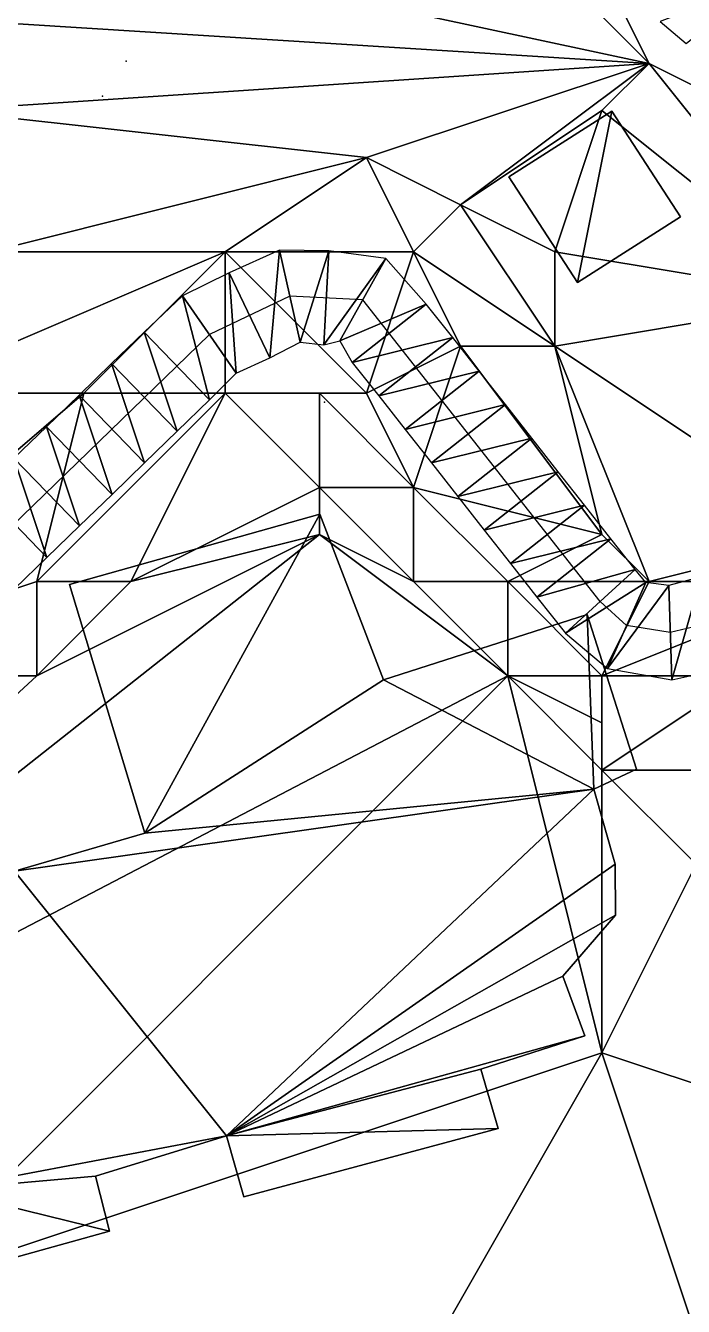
# Model space of a CAD drawing. Header units: metres. Extents: x -1103 to 901, y -902 to 905.
# Drawn here: x -180.5 to -152.5, y 165.2 to 219.6 of the extents above; entities that cross this region are included whole.
import ezdxf

# ---------------------------------------------------------------- set-up
doc = ezdxf.new("R2010")
doc.units = ezdxf.units.M
for name, color, linetype in [('OSM_BUILDING_FOOTPRINTS', 7, 'CONTINUOUS'), ('OSM_BUILDING_ROOFS', 1, 'CONTINUOUS'), ('OSM_BUILDING_WALLS', 8, 'CONTINUOUS'), ('OSM_ROAD_AXES', 2, 'CONTINUOUS'), ('OSM_ROAD_SURFACE', 9, 'CONTINUOUS'), ('OSM_TERRAIN', 3, 'CONTINUOUS'), ('OSM_TREES', 3, 'CONTINUOUS')]:
    doc.layers.add(name, color=color, linetype=linetype)

msp = doc.modelspace()

# ---------------------------------------------------------------- linework, layer by layer
at = {"layer": 'OSM_BUILDING_FOOTPRINTS'}
msp.add_polyline3d([(-159.948, 213.184, 17.274), (-155.582, 215.971, 17.274), (-152.664, 211.481, 17.274), (-157.03, 208.694, 17.274), (-159.948, 213.184, 17.274)], close=True, dxfattribs=at)
msp.add_polyline3d([(-180.95, 183.712, 14.104), (-175.412, 185.326, 14.104), (-178.607, 195.877, 14.104), (-178.607, 195.877, 14.104), (-167.984, 198.863, 14.104), (-165.276, 191.829, 14.104), (-156.632, 194.605, 14.104), (-154.532, 188.036, 14.104), (-156.344, 187.184, 14.104), (-155.438, 183.999, 14.104), (-155.427, 181.832, 14.104), (-157.66, 179.255, 14.104), (-156.731, 176.722, 14.104), (-161.142, 175.296, 14.104), (-160.401, 172.785, 14.104), (-171.212, 169.877, 14.104), (-171.941, 172.465, 14.104), (-177.501, 170.762, 14.104), (-176.904, 168.417, 14.104), (-183.083, 166.714, 14.104)], dxfattribs=at)
at = {"layer": 'OSM_BUILDING_ROOFS'}
for points in [[(-155.582, 215.971, 27.274), (-159.948, 213.184, 27.274), (-157.03, 208.694, 27.274)], [(-155.582, 215.971, 27.274), (-157.03, 208.694, 27.274), (-152.664, 211.481, 27.274)], [(-167.984, 198.863, 19.304), (-178.607, 195.877, 19.304), (-175.412, 185.326, 19.304)], [(-165.276, 191.829, 19.304), (-167.984, 198.863, 19.304), (-175.412, 185.326, 19.304)], [(-156.344, 187.184, 19.304), (-156.632, 194.605, 19.304), (-165.276, 191.829, 19.304)], [(-156.344, 187.184, 19.304), (-154.532, 188.036, 19.304), (-156.632, 194.605, 19.304)], [(-156.344, 187.184, 19.304), (-165.276, 191.829, 19.304), (-175.412, 185.326, 19.304)], [(-180.95, 183.712, 19.304), (-171.941, 172.465, 19.304), (-156.344, 187.184, 19.304)], [(-156.344, 187.184, 19.304), (-175.412, 185.326, 19.304), (-180.95, 183.712, 19.304)], [(-171.941, 172.465, 19.304), (-155.438, 183.999, 19.304), (-156.344, 187.184, 19.304)], [(-171.941, 172.465, 19.304), (-155.427, 181.832, 19.304), (-155.438, 183.999, 19.304)], [(-180.95, 183.712, 19.304), (-184.056, 170.175, 19.304), (-171.941, 172.465, 19.304)], [(-171.941, 172.465, 19.304), (-157.66, 179.255, 19.304), (-155.427, 181.832, 19.304)], [(-171.941, 172.465, 19.304), (-156.731, 176.722, 19.304), (-157.66, 179.255, 19.304)], [(-171.941, 172.465, 19.304), (-161.142, 175.296, 19.304), (-156.731, 176.722, 19.304)], [(-171.941, 172.465, 19.304), (-160.401, 172.785, 19.304), (-161.142, 175.296, 19.304)], [(-184.056, 170.175, 19.304), (-177.501, 170.762, 19.304), (-171.941, 172.465, 19.304)], [(-171.941, 172.465, 19.304), (-171.212, 169.877, 19.304), (-160.401, 172.785, 19.304)], [(-184.056, 170.175, 19.304), (-176.904, 168.417, 19.304), (-177.501, 170.762, 19.304)], [(-184.056, 170.175, 19.304), (-183.083, 166.714, 19.304), (-176.904, 168.417, 19.304)]]:
    msp.add_3dface(points, dxfattribs=at)
at = {"layer": 'OSM_BUILDING_WALLS'}
for points in [[(-155.582, 215.971, 17.274), (-159.948, 213.184, 17.274), (-159.948, 213.184, 27.274)], [(-155.582, 215.971, 17.274), (-159.948, 213.184, 27.274), (-155.582, 215.971, 27.274)], [(-152.664, 211.481, 17.274), (-155.582, 215.971, 17.274), (-155.582, 215.971, 27.274)], [(-152.664, 211.481, 17.274), (-155.582, 215.971, 27.274), (-152.664, 211.481, 27.274)], [(-159.948, 213.184, 17.274), (-157.03, 208.694, 17.274), (-157.03, 208.694, 27.274)], [(-159.948, 213.184, 17.274), (-157.03, 208.694, 27.274), (-159.948, 213.184, 27.274)], [(-157.03, 208.694, 17.274), (-152.664, 211.481, 17.274), (-152.664, 211.481, 27.274)], [(-157.03, 208.694, 17.274), (-152.664, 211.481, 27.274), (-157.03, 208.694, 27.274)], [(-167.984, 198.863, 14.104), (-178.607, 195.877, 14.104), (-178.607, 195.877, 19.304)], [(-167.984, 198.863, 14.104), (-178.607, 195.877, 19.304), (-167.984, 198.863, 19.304)], [(-165.276, 191.829, 14.104), (-167.984, 198.863, 14.104), (-167.984, 198.863, 19.304)], [(-165.276, 191.829, 14.104), (-167.984, 198.863, 19.304), (-165.276, 191.829, 19.304)], [(-178.607, 195.877, 14.104), (-175.412, 185.326, 14.104), (-175.412, 185.326, 19.304)], [(-178.607, 195.877, 14.104), (-175.412, 185.326, 19.304), (-178.607, 195.877, 19.304)], [(-156.632, 194.605, 14.104), (-165.276, 191.829, 14.104), (-165.276, 191.829, 19.304)], [(-156.632, 194.605, 14.104), (-165.276, 191.829, 19.304), (-156.632, 194.605, 19.304)], [(-154.532, 188.036, 14.104), (-156.632, 194.605, 14.104), (-156.632, 194.605, 19.304)], [(-154.532, 188.036, 14.104), (-156.632, 194.605, 19.304), (-154.532, 188.036, 19.304)], [(-156.344, 187.184, 14.104), (-154.532, 188.036, 14.104), (-154.532, 188.036, 19.304)], [(-156.344, 187.184, 14.104), (-154.532, 188.036, 19.304), (-156.344, 187.184, 19.304)], [(-155.438, 183.999, 14.104), (-156.344, 187.184, 14.104), (-156.344, 187.184, 19.304)], [(-155.438, 183.999, 14.104), (-156.344, 187.184, 19.304), (-155.438, 183.999, 19.304)], [(-175.412, 185.326, 14.104), (-180.95, 183.712, 14.104), (-180.95, 183.712, 19.304)], [(-175.412, 185.326, 14.104), (-180.95, 183.712, 19.304), (-175.412, 185.326, 19.304)], [(-155.427, 181.832, 14.104), (-155.438, 183.999, 14.104), (-155.438, 183.999, 19.304)], [(-155.427, 181.832, 14.104), (-155.438, 183.999, 19.304), (-155.427, 181.832, 19.304)], [(-157.66, 179.255, 14.104), (-155.427, 181.832, 14.104), (-155.427, 181.832, 19.304)], [(-157.66, 179.255, 14.104), (-155.427, 181.832, 19.304), (-157.66, 179.255, 19.304)], [(-156.731, 176.722, 14.104), (-157.66, 179.255, 14.104), (-157.66, 179.255, 19.304)], [(-156.731, 176.722, 14.104), (-157.66, 179.255, 19.304), (-156.731, 176.722, 19.304)], [(-161.142, 175.296, 14.104), (-156.731, 176.722, 14.104), (-156.731, 176.722, 19.304)], [(-161.142, 175.296, 14.104), (-156.731, 176.722, 19.304), (-161.142, 175.296, 19.304)], [(-160.401, 172.785, 14.104), (-161.142, 175.296, 14.104), (-161.142, 175.296, 19.304)], [(-160.401, 172.785, 14.104), (-161.142, 175.296, 19.304), (-160.401, 172.785, 19.304)], [(-177.501, 170.762, 14.104), (-171.941, 172.465, 14.104), (-171.941, 172.465, 19.304)], [(-177.501, 170.762, 14.104), (-171.941, 172.465, 19.304), (-177.501, 170.762, 19.304)], [(-171.941, 172.465, 14.104), (-171.212, 169.877, 14.104), (-171.212, 169.877, 19.304)], [(-171.941, 172.465, 14.104), (-171.212, 169.877, 19.304), (-171.941, 172.465, 19.304)], [(-171.212, 169.877, 14.104), (-160.401, 172.785, 14.104), (-160.401, 172.785, 19.304)], [(-171.212, 169.877, 14.104), (-160.401, 172.785, 19.304), (-171.212, 169.877, 19.304)], [(-176.904, 168.417, 14.104), (-177.501, 170.762, 14.104), (-177.501, 170.762, 19.304)], [(-176.904, 168.417, 14.104), (-177.501, 170.762, 19.304), (-176.904, 168.417, 19.304)], [(-183.083, 166.714, 14.104), (-176.904, 168.417, 14.104), (-176.904, 168.417, 19.304)], [(-183.083, 166.714, 14.104), (-176.904, 168.417, 19.304), (-183.083, 166.714, 19.304)]]:
    msp.add_3dface(points, dxfattribs=at)
at = {"layer": 'OSM_ROAD_AXES'}
msp.add_polyline3d([(-138.902, 197.182, 19.423), (-153.095, 193.831, 17.672), (-154.952, 194.129, 17.362), (-156.068, 195.158, 17.368), (-166.149, 207.964, 18.04), (-169.255, 208.119, 17.931), (-172.671, 206.493, 17.585), (-203.057, 177.043, 16.368), (-205.721, 176.457, 16.447), (-208.839, 177.629, 16.61), (-212.099, 180.582, 16.843), (-213.437, 183.524, 17.128), (-213.139, 185.437, 17.21), (-212.243, 186.908, 17.274), (-186.455, 210.618, 18.017)], dxfattribs=at)
at = {"layer": 'OSM_ROAD_SURFACE'}
for points in [[(-153.523, 219.779, 19.99), (-152.416, 218.845, 19.978), (-149.33, 221.391, 20.329)], [(-169.695, 210.07, 18.043), (-171.823, 209.112, 17.885), (-170.103, 205.5, 17.753)], [(-169.695, 210.07, 18.043), (-170.103, 205.5, 17.753), (-168.815, 206.168, 17.908)], [(-167.603, 210.039, 18.11), (-169.695, 210.07, 18.043), (-168.815, 206.168, 17.908)], [(-167.603, 210.039, 18.11), (-168.815, 206.168, 17.908), (-167.802, 206.044, 17.971)], [(-165.17, 209.708, 18.179), (-167.603, 210.039, 18.11), (-167.802, 206.044, 17.971)], [(-165.17, 209.708, 18.179), (-167.802, 206.044, 17.971), (-167.128, 206.22, 18.001)], [(-163.457, 207.778, 18.117), (-165.17, 209.708, 18.179), (-167.128, 206.22, 18.001)], [(-171.823, 209.112, 17.885), (-173.814, 208.134, 17.696), (-171.528, 204.852, 17.588)], [(-171.823, 209.112, 17.885), (-171.528, 204.852, 17.588), (-170.103, 205.5, 17.753)], [(-173.814, 208.134, 17.696), (-175.444, 206.591, 17.491), (-172.66, 203.718, 17.436)], [(-173.814, 208.134, 17.696), (-172.66, 203.718, 17.436), (-171.528, 204.852, 17.588)], [(-163.457, 207.778, 18.117), (-167.128, 206.22, 18.001), (-166.6, 205.304, 17.993)], [(-162.337, 206.355, 18.032), (-163.457, 207.778, 18.117), (-166.6, 205.304, 17.993)], [(-175.444, 206.591, 17.491), (-176.825, 205.252, 17.316), (-174.041, 202.38, 17.304)], [(-175.444, 206.591, 17.491), (-174.041, 202.38, 17.304), (-172.66, 203.718, 17.436)], [(-162.337, 206.355, 18.032), (-166.6, 205.304, 17.993), (-165.48, 203.881, 17.961)], [(-161.217, 204.932, 17.926), (-162.337, 206.355, 18.032), (-165.48, 203.881, 17.961)], [(-176.825, 205.252, 17.316), (-178.206, 203.913, 17.148), (-175.423, 201.041, 17.172)], [(-176.825, 205.252, 17.316), (-175.423, 201.041, 17.172), (-174.041, 202.38, 17.304)], [(-161.217, 204.932, 17.926), (-165.48, 203.881, 17.961), (-164.36, 202.458, 17.87)], [(-160.097, 203.51, 17.821), (-161.217, 204.932, 17.926), (-164.36, 202.458, 17.87)], [(-178.206, 203.913, 17.148), (-179.588, 202.575, 17.079), (-176.804, 199.702, 17.04)], [(-178.206, 203.913, 17.148), (-176.804, 199.702, 17.04), (-175.423, 201.041, 17.172)], [(-160.097, 203.51, 17.821), (-164.36, 202.458, 17.87), (-163.24, 201.035, 17.774)], [(-158.977, 202.087, 17.72), (-160.097, 203.51, 17.821), (-163.24, 201.035, 17.774)], [(-179.588, 202.575, 17.079), (-180.969, 201.236, 17.011), (-178.185, 198.364, 16.907)], [(-179.588, 202.575, 17.079), (-178.185, 198.364, 16.907), (-176.804, 199.702, 17.04)], [(-158.977, 202.087, 17.72), (-163.24, 201.035, 17.774), (-162.12, 199.612, 17.661)], [(-157.857, 200.664, 17.619), (-158.977, 202.087, 17.72), (-162.12, 199.612, 17.661)], [(-180.969, 201.236, 17.011), (-182.35, 199.898, 16.942), (-179.566, 197.025, 16.775)], [(-180.969, 201.236, 17.011), (-179.566, 197.025, 16.775), (-178.185, 198.364, 16.907)], [(-157.857, 200.664, 17.619), (-162.12, 199.612, 17.661), (-161, 198.189, 17.528)], [(-156.737, 199.241, 17.518), (-157.857, 200.664, 17.619), (-161, 198.189, 17.528)], [(-182.35, 199.898, 16.942), (-180.947, 195.687, 16.696), (-179.566, 197.025, 16.775)], [(-156.737, 199.241, 17.518), (-161, 198.189, 17.528), (-159.88, 196.767, 17.393)], [(-155.617, 197.818, 17.457), (-156.737, 199.241, 17.518), (-159.88, 196.767, 17.393)], [(-155.617, 197.818, 17.457), (-159.88, 196.767, 17.393), (-158.76, 195.344, 17.351)], [(-154.591, 196.506, 17.47), (-155.617, 197.818, 17.457), (-158.76, 195.344, 17.351)], [(-154.591, 196.506, 17.47), (-158.76, 195.344, 17.351), (-157.546, 193.81, 17.33)], [(-154.136, 195.956, 17.498), (-154.591, 196.506, 17.47), (-157.546, 193.81, 17.33)], [(-154.136, 195.956, 17.498), (-157.546, 193.81, 17.33), (-155.767, 192.303, 17.337)], [(-153.161, 195.83, 17.646), (-154.136, 195.956, 17.498), (-155.767, 192.303, 17.337)], [(-153.161, 195.83, 17.646), (-155.767, 192.303, 17.337), (-153.028, 191.832, 17.562)], [(-151.78, 196.196, 17.857), (-153.161, 195.83, 17.646), (-153.028, 191.832, 17.562)], [(-151.78, 196.196, 17.857), (-153.028, 191.832, 17.562), (-150.861, 192.303, 17.866)]]:
    msp.add_3dface(points, dxfattribs=at)
at = {"layer": 'OSM_TERRAIN'}
for points in [[(-162, 234, 20.205), (-144, 216, 20.305), (-156, 236, 20.67)], [(-144, 216, 20.305), (-136, 230, 21.041), (-156, 236, 20.67)], [(-154, 218, 19.893), (-170, 234, 20.02), (-182, 224, 20)], [(-154, 218, 19.893), (-162, 234, 20.205), (-170, 234, 20.02)], [(-154, 218, 19.893), (-146, 214, 19.87), (-162, 234, 20.205)], [(-146, 214, 19.87), (-144, 216, 20.305), (-162, 234, 20.205)], [(-154, 218, 19.893), (-182, 224, 20), (-186, 220, 19.913)], [(-184, 216, 19.532), (-154, 218, 19.893), (-186, 220, 19.913)], [(-184, 216, 19.532), (-166, 214, 19.332), (-154, 218, 19.893)], [(-166, 214, 19.332), (-162, 212, 19.233), (-154, 218, 19.893)], [(-162, 212, 19.233), (-156, 216, 19.407), (-154, 218, 19.893)], [(-156, 216, 19.407), (-146, 208, 19.947), (-154, 218, 19.893)], [(-146, 208, 19.947), (-146, 214, 19.87), (-154, 218, 19.893)], [(-184, 216, 19.532), (-182, 210, 18.233), (-166, 214, 19.332)], [(-158, 210, 19.373), (-156, 216, 19.407), (-162, 212, 19.233)], [(-158, 210, 19.373), (-146, 208, 19.947), (-156, 216, 19.407)], [(-182, 210, 18.233), (-172, 210, 17.887), (-166, 214, 19.332)], [(-172, 210, 17.887), (-164, 210, 18.181), (-166, 214, 19.332)], [(-164, 210, 18.181), (-162, 212, 19.233), (-166, 214, 19.332)], [(-164, 210, 18.181), (-158, 206, 18.8), (-162, 212, 19.233)], [(-158, 206, 18.8), (-158, 210, 19.373), (-162, 212, 19.233)], [(-178, 204, 17.102), (-172, 210, 17.887), (-186, 204, 17.177)], [(-186, 204, 17.177), (-172, 210, 17.887), (-182, 210, 18.233)], [(-178, 204, 17.102), (-172, 204, 17.435), (-172, 210, 17.887)], [(-172, 204, 17.435), (-166, 204, 17.925), (-172, 210, 17.887)], [(-166, 204, 17.925), (-164, 210, 18.181), (-172, 210, 17.887)], [(-166, 204, 17.925), (-162, 206, 17.96), (-164, 210, 18.181)], [(-162, 206, 17.96), (-158, 206, 18.8), (-164, 210, 18.181)], [(-158, 206, 18.8), (-146, 208, 19.947), (-158, 210, 19.373)], [(-146, 198, 18.669), (-146, 208, 19.947), (-158, 206, 18.8)], [(-166, 204, 17.925), (-164, 200, 17.691), (-162, 206, 17.96)], [(-164, 200, 17.691), (-156, 198, 17.33), (-162, 206, 17.96)], [(-156, 198, 17.33), (-158, 206, 18.8), (-162, 206, 17.96)], [(-156, 198, 17.33), (-154, 196, 17.454), (-158, 206, 18.8)], [(-154, 196, 17.454), (-146, 198, 18.669), (-158, 206, 18.8)], [(-192, 192, 16.496), (-180, 196, 16.659), (-178, 204, 17.102)], [(-192, 192, 16.496), (-178, 204, 17.102), (-186, 204, 17.177)], [(-176, 196, 16.133), (-172, 204, 17.435), (-180, 196, 16.659)], [(-180, 196, 16.659), (-172, 204, 17.435), (-178, 204, 17.102)], [(-176, 196, 16.133), (-168, 200, 16.408), (-172, 204, 17.435)], [(-168, 200, 16.408), (-168, 204, 17.622), (-172, 204, 17.435)], [(-168, 204, 17.622), (-166, 204, 17.925), (-172, 204, 17.435)], [(-168, 200, 16.408), (-164, 200, 17.691), (-168, 204, 17.622)], [(-164, 200, 17.691), (-166, 204, 17.925), (-168, 204, 17.622)], [(-176, 196, 16.133), (-168, 198, 16.133), (-168, 200, 16.408)], [(-168, 198, 16.133), (-164, 196, 16.831), (-168, 200, 16.408)], [(-164, 196, 16.831), (-164, 200, 17.691), (-168, 200, 16.408)], [(-164, 196, 16.831), (-160, 196, 17.29), (-164, 200, 17.691)], [(-160, 196, 17.29), (-156, 198, 17.33), (-164, 200, 17.691)], [(-206, 168, 16.153), (-168, 198, 16.133), (-180, 192, 16.311)], [(-206, 168, 16.153), (-160, 192, 16.133), (-168, 198, 16.133)], [(-168, 198, 16.133), (-176, 196, 16.133), (-180, 192, 16.311)], [(-168, 198, 16.133), (-160, 192, 16.133), (-164, 196, 16.831)], [(-160, 196, 17.29), (-154, 196, 17.454), (-156, 198, 17.33)], [(-146, 196, 18.757), (-146, 198, 18.669), (-154, 196, 17.454)], [(-192, 192, 16.496), (-180, 192, 16.311), (-180, 196, 16.659)], [(-180, 192, 16.311), (-176, 196, 16.133), (-180, 196, 16.659)], [(-160, 192, 16.133), (-160, 196, 17.29), (-164, 196, 16.831)], [(-160, 192, 16.133), (-156, 192, 17.258), (-160, 196, 17.29)], [(-160, 196, 17.29), (-156, 192, 17.258), (-154, 196, 17.454)], [(-150, 192, 17.866), (-146, 196, 18.757), (-156, 192, 17.258)], [(-156, 192, 17.258), (-146, 196, 18.757), (-154, 196, 17.454)], [(-186, 166, 16.025), (-160, 192, 16.133), (-206, 168, 16.153)], [(-206, 168, 16.153), (-180, 192, 16.311), (-192, 192, 16.496)], [(-186, 166, 16.025), (-156, 176, 16.209), (-160, 192, 16.133)], [(-160, 192, 16.133), (-156, 176, 16.209), (-156, 188, 16.133)], [(-156, 188, 16.133), (-156, 190, 16.45), (-160, 192, 16.133)], [(-160, 192, 16.133), (-156, 190, 16.45), (-156, 192, 17.258)], [(-156, 190, 16.45), (-156, 188, 16.133), (-156, 192, 17.258)], [(-156, 188, 16.133), (-150, 192, 17.866), (-156, 192, 17.258)], [(-156, 188, 16.133), (-152, 188, 16.822), (-150, 192, 17.866)], [(-156, 176, 16.209), (-152, 184, 16.98), (-156, 188, 16.133)], [(-152, 184, 16.98), (-152, 188, 16.822), (-156, 188, 16.133)], [(-150, 174, 17.035), (-152, 184, 16.98), (-156, 176, 16.209)], [(-186, 166, 16.025), (-172, 148, 14.963), (-156, 176, 16.209)], [(-172, 148, 14.963), (-150, 158, 15.358), (-156, 176, 16.209)], [(-156, 176, 16.209), (-150, 158, 15.358), (-150, 174, 17.035)], [(-186, 142, 13.662), (-172, 148, 14.963), (-186, 166, 16.025)]]:
    msp.add_3dface(points, dxfattribs=at)
at = {"layer": 'OSM_TREES'}
for p in [(-176.197, 218.094, 19.78), (-177.203, 216.601, 19.628), (-167.774, 203.618, 17.578)]:
    msp.add_point(p, dxfattribs=at)

doc.saveas('drawing.dxf')
